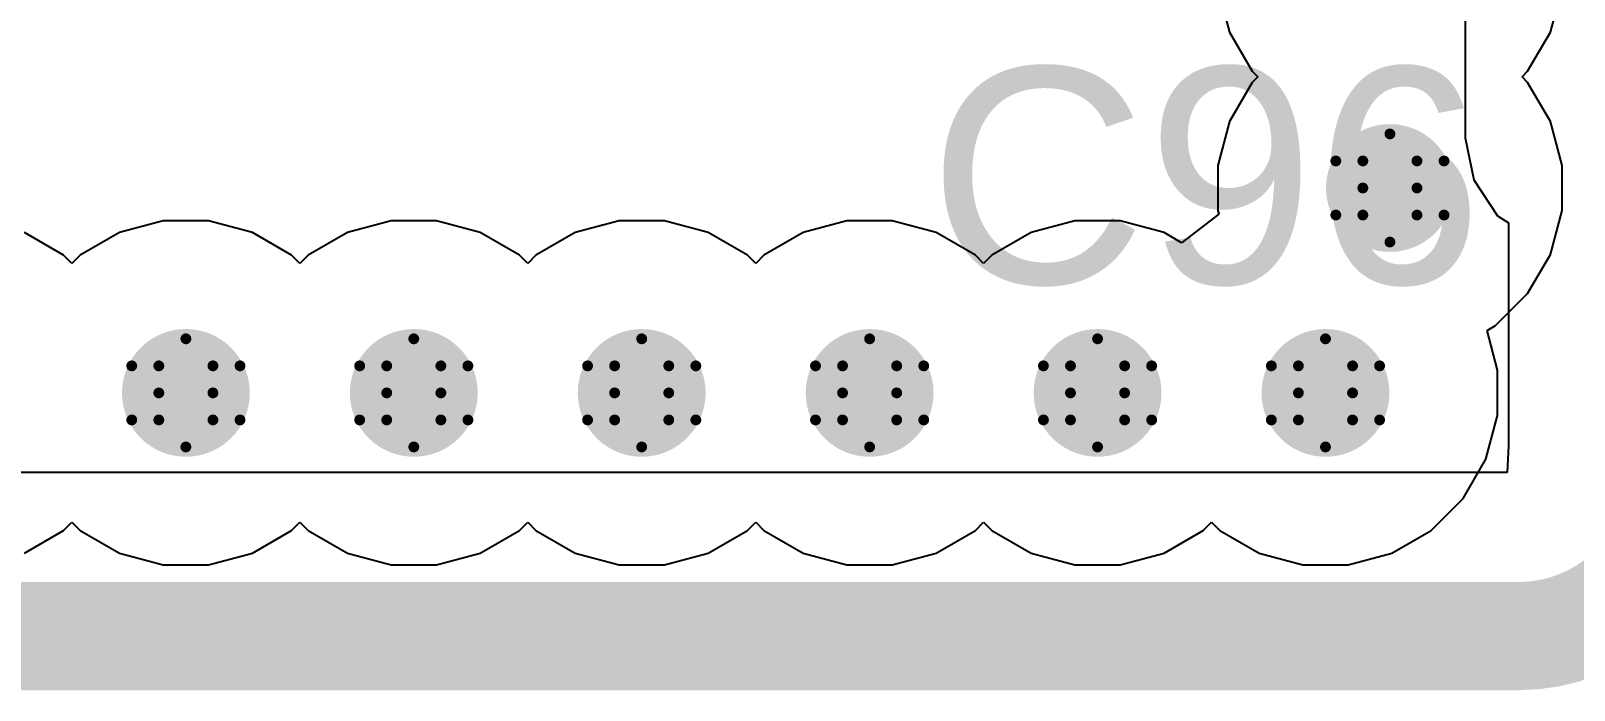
# Model space of a CAD drawing. Header units: inches. Extents: x -3 to 5437, y -3 to 5435.
# Drawn here: x 55.96 to 63.2, y 112.53 to 115.62 of the extents above; entities that cross this region are included whole.
import ezdxf

# ---------------------------------------------------------------- set-up
doc = ezdxf.new("R2010")
doc.units = ezdxf.units.IN
for name, color, linetype in [('Bottom Layer', 5, 'Continuous'), ('Drill Drawing', 1, 'Continuous'), ('GND', 16, 'Continuous'), ('PWR', 76, 'Continuous'), ('Top Layer', 1, 'Continuous'), ('Top Overlay', 2, 'Continuous'), ('Via Holes', 16, 'Continuous')]:
    doc.layers.add(name, color=color, linetype=linetype)
doc.styles.add('Arial', font='', dxfattribs={"height": 0.2})
doc.styles.get('Arial').set_extended_font_data('Arial')

msp = doc.modelspace()

# ---------------------------------------------------------------- hatches: boundary and pattern name
at = {"layer": 'Bottom Layer'}
h = msp.add_hatch(color=5, dxfattribs=at)
edge = h.paths.add_edge_path()
edge.add_arc((62.3345, 114.8842), 0.3, 0, 360)
h = msp.add_hatch(color=5, dxfattribs=at)
edge = h.paths.add_edge_path()
edge.add_arc((56.6837, 113.9217), 0.3, 0, 360)
h = msp.add_hatch(color=5, dxfattribs=at)
edge = h.paths.add_edge_path()
edge.add_arc((57.7534, 113.9217), 0.3, 0, 360)
h = msp.add_hatch(color=5, dxfattribs=at)
edge = h.paths.add_edge_path()
edge.add_arc((58.823, 113.9217), 0.3, 0, 360)
h = msp.add_hatch(color=5, dxfattribs=at)
edge = h.paths.add_edge_path()
edge.add_arc((59.8927, 113.9217), 0.3, 0, 360)
h = msp.add_hatch(color=5, dxfattribs=at)
edge = h.paths.add_edge_path()
edge.add_arc((60.9624, 113.9217), 0.3, 0, 360)
h = msp.add_hatch(color=5, dxfattribs=at)
edge = h.paths.add_edge_path()
edge.add_arc((62.0321, 113.9217), 0.3, 0, 360)
at = {"layer": 'GND'}
h = msp.add_hatch(color=16, dxfattribs=at)
edge = h.paths.add_edge_path()
edge.add_arc((62.3345, 114.8842), 0.3, 0, 360)
h = msp.add_hatch(color=16, dxfattribs=at)
edge = h.paths.add_edge_path()
edge.add_arc((56.6837, 113.9217), 0.3, 0, 360)
h = msp.add_hatch(color=16, dxfattribs=at)
edge = h.paths.add_edge_path()
edge.add_arc((57.7534, 113.9217), 0.3, 0, 360)
h = msp.add_hatch(color=16, dxfattribs=at)
edge = h.paths.add_edge_path()
edge.add_arc((58.823, 113.9217), 0.3, 0, 360)
h = msp.add_hatch(color=16, dxfattribs=at)
edge = h.paths.add_edge_path()
edge.add_arc((59.8927, 113.9217), 0.3, 0, 360)
h = msp.add_hatch(color=16, dxfattribs=at)
edge = h.paths.add_edge_path()
edge.add_arc((60.9624, 113.9217), 0.3, 0, 360)
h = msp.add_hatch(color=16, dxfattribs=at)
edge = h.paths.add_edge_path()
edge.add_arc((62.0321, 113.9217), 0.3, 0, 360)
at = {"layer": 'PWR'}
h = msp.add_hatch(color=76, dxfattribs=at)
edge = h.paths.add_edge_path()
edge.add_arc((62.3345, 114.8842), 0.3, 0, 360)
h = msp.add_hatch(color=76, dxfattribs=at)
edge = h.paths.add_edge_path()
edge.add_arc((56.6837, 113.9217), 0.3, 0, 360)
h = msp.add_hatch(color=76, dxfattribs=at)
edge = h.paths.add_edge_path()
edge.add_arc((57.7534, 113.9217), 0.3, 0, 360)
h = msp.add_hatch(color=76, dxfattribs=at)
edge = h.paths.add_edge_path()
edge.add_arc((58.823, 113.9217), 0.3, 0, 360)
h = msp.add_hatch(color=76, dxfattribs=at)
edge = h.paths.add_edge_path()
edge.add_arc((59.8927, 113.9217), 0.3, 0, 360)
h = msp.add_hatch(color=76, dxfattribs=at)
edge = h.paths.add_edge_path()
edge.add_arc((60.9624, 113.9217), 0.3, 0, 360)
h = msp.add_hatch(color=76, dxfattribs=at)
edge = h.paths.add_edge_path()
edge.add_arc((62.0321, 113.9217), 0.3, 0, 360)
at = {"layer": 'Top Layer'}
h = msp.add_hatch(color=1, dxfattribs=at)
edge = h.paths.add_edge_path()
edge.add_arc((62.3345, 114.8842), 0.3, 0, 360)
h = msp.add_hatch(color=1, dxfattribs=at)
edge = h.paths.add_edge_path()
edge.add_arc((56.6837, 113.9217), 0.3, 0, 360)
h = msp.add_hatch(color=1, dxfattribs=at)
edge = h.paths.add_edge_path()
edge.add_arc((57.7534, 113.9217), 0.3, 0, 360)
h = msp.add_hatch(color=1, dxfattribs=at)
edge = h.paths.add_edge_path()
edge.add_arc((58.823, 113.9217), 0.3, 0, 360)
h = msp.add_hatch(color=1, dxfattribs=at)
edge = h.paths.add_edge_path()
edge.add_arc((59.8927, 113.9217), 0.3, 0, 360)
h = msp.add_hatch(color=1, dxfattribs=at)
edge = h.paths.add_edge_path()
edge.add_arc((60.9624, 113.9217), 0.3, 0, 360)
h = msp.add_hatch(color=1, dxfattribs=at)
edge = h.paths.add_edge_path()
edge.add_arc((62.0321, 113.9217), 0.3, 0, 360)
at = {"layer": 'Via Holes'}
h = msp.add_hatch(color=7, dxfattribs=at)
edge = h.paths.add_edge_path()
edge.add_arc((62.3345, 114.8842), 0.15, 0, 360)
h = msp.add_hatch(color=7, dxfattribs=at)
edge = h.paths.add_edge_path()
edge.add_arc((56.6837, 113.9217), 0.15, 0, 360)
h = msp.add_hatch(color=7, dxfattribs=at)
edge = h.paths.add_edge_path()
edge.add_arc((57.7534, 113.9217), 0.15, 0, 360)
h = msp.add_hatch(color=7, dxfattribs=at)
edge = h.paths.add_edge_path()
edge.add_arc((58.823, 113.9217), 0.15, 0, 360)
h = msp.add_hatch(color=7, dxfattribs=at)
edge = h.paths.add_edge_path()
edge.add_arc((59.8927, 113.9217), 0.15, 0, 360)
h = msp.add_hatch(color=7, dxfattribs=at)
edge = h.paths.add_edge_path()
edge.add_arc((60.9624, 113.9217), 0.15, 0, 360)
h = msp.add_hatch(color=7, dxfattribs=at)
edge = h.paths.add_edge_path()
edge.add_arc((62.0321, 113.9217), 0.15, 0, 360)

# ---------------------------------------------------------------- linework, layer by layer
at = {"layer": 'Drill Drawing'}
for points in [[(62.2075, 115.0112, 0.0508, 0.0508, 0), (62.3345, 115.1382, 0.0508, 0.0508, 0)], [(62.3345, 115.1382, 0.0508, 0.0508, 0), (62.4615, 115.0112, 0.0508, 0.0508, 0)], [(62.0805, 115.0112, 0.0508, 0.0508, 0), (62.2075, 114.8842, 0.0508, 0.0508, 0)], [(62.0805, 115.0112, 0.0508, 0.0508, 0), (62.2075, 115.0112, 0.0508, 0.0508, 0)], [(62.4615, 115.0112, 0.0508, 0.0508, 0), (62.5885, 115.0112, 0.0508, 0.0508, 0)], [(62.4615, 114.8842, 0.0508, 0.0508, 0), (62.5885, 115.0112, 0.0508, 0.0508, 0)], [(62.0805, 114.7572, 0.0508, 0.0508, 0), (62.2075, 114.8842, 0.0508, 0.0508, 0)], [(62.4615, 114.8842, 0.0508, 0.0508, 0), (62.5885, 114.7572, 0.0508, 0.0508, 0)], [(62.0805, 114.7572, 0.0508, 0.0508, 0), (62.2075, 114.7572, 0.0508, 0.0508, 0)], [(62.2075, 114.7572, 0.0508, 0.0508, 0), (62.3345, 114.6302, 0.0508, 0.0508, 0)], [(62.3345, 114.6302, 0.0508, 0.0508, 0), (62.4615, 114.7572, 0.0508, 0.0508, 0)], [(62.4615, 114.7572, 0.0508, 0.0508, 0), (62.5885, 114.7572, 0.0508, 0.0508, 0)], [(56.5567, 114.0487, 0.0508, 0.0508, 0), (56.6837, 114.1757, 0.0508, 0.0508, 0)], [(56.6837, 114.1757, 0.0508, 0.0508, 0), (56.8107, 114.0487, 0.0508, 0.0508, 0)], [(57.6264, 114.0487, 0.0508, 0.0508, 0), (57.7534, 114.1757, 0.0508, 0.0508, 0)], [(57.7534, 114.1757, 0.0508, 0.0508, 0), (57.8804, 114.0487, 0.0508, 0.0508, 0)], [(58.696, 114.0487, 0.0508, 0.0508, 0), (58.823, 114.1757, 0.0508, 0.0508, 0)], [(58.823, 114.1757, 0.0508, 0.0508, 0), (58.95, 114.0487, 0.0508, 0.0508, 0)], [(59.7657, 114.0487, 0.0508, 0.0508, 0), (59.8927, 114.1757, 0.0508, 0.0508, 0)], [(59.8927, 114.1757, 0.0508, 0.0508, 0), (60.0197, 114.0487, 0.0508, 0.0508, 0)], [(60.8354, 114.0487, 0.0508, 0.0508, 0), (60.9624, 114.1757, 0.0508, 0.0508, 0)], [(60.9624, 114.1757, 0.0508, 0.0508, 0), (61.0894, 114.0487, 0.0508, 0.0508, 0)], [(61.9051, 114.0487, 0.0508, 0.0508, 0), (62.0321, 114.1757, 0.0508, 0.0508, 0)], [(62.0321, 114.1757, 0.0508, 0.0508, 0), (62.1591, 114.0487, 0.0508, 0.0508, 0)], [(56.4297, 114.0487, 0.0508, 0.0508, 0), (56.5567, 113.9217, 0.0508, 0.0508, 0)], [(56.4297, 114.0487, 0.0508, 0.0508, 0), (56.5567, 114.0487, 0.0508, 0.0508, 0)], [(56.8107, 114.0487, 0.0508, 0.0508, 0), (56.9377, 114.0487, 0.0508, 0.0508, 0)], [(56.8107, 113.9217, 0.0508, 0.0508, 0), (56.9377, 114.0487, 0.0508, 0.0508, 0)], [(57.4994, 114.0487, 0.0508, 0.0508, 0), (57.6264, 113.9217, 0.0508, 0.0508, 0)], [(57.4994, 114.0487, 0.0508, 0.0508, 0), (57.6264, 114.0487, 0.0508, 0.0508, 0)], [(57.8804, 114.0487, 0.0508, 0.0508, 0), (58.0074, 114.0487, 0.0508, 0.0508, 0)], [(57.8804, 113.9217, 0.0508, 0.0508, 0), (58.0074, 114.0487, 0.0508, 0.0508, 0)], [(58.569, 114.0487, 0.0508, 0.0508, 0), (58.696, 113.9217, 0.0508, 0.0508, 0)], [(58.569, 114.0487, 0.0508, 0.0508, 0), (58.696, 114.0487, 0.0508, 0.0508, 0)], [(58.95, 114.0487, 0.0508, 0.0508, 0), (59.077, 114.0487, 0.0508, 0.0508, 0)], [(58.95, 113.9217, 0.0508, 0.0508, 0), (59.077, 114.0487, 0.0508, 0.0508, 0)], [(59.6387, 114.0487, 0.0508, 0.0508, 0), (59.7657, 113.9217, 0.0508, 0.0508, 0)], [(59.6387, 114.0487, 0.0508, 0.0508, 0), (59.7657, 114.0487, 0.0508, 0.0508, 0)], [(60.0197, 114.0487, 0.0508, 0.0508, 0), (60.1467, 114.0487, 0.0508, 0.0508, 0)], [(60.0197, 113.9217, 0.0508, 0.0508, 0), (60.1467, 114.0487, 0.0508, 0.0508, 0)], [(60.7084, 114.0487, 0.0508, 0.0508, 0), (60.8354, 113.9217, 0.0508, 0.0508, 0)], [(60.7084, 114.0487, 0.0508, 0.0508, 0), (60.8354, 114.0487, 0.0508, 0.0508, 0)], [(61.0894, 114.0487, 0.0508, 0.0508, 0), (61.2164, 114.0487, 0.0508, 0.0508, 0)], [(61.0894, 113.9217, 0.0508, 0.0508, 0), (61.2164, 114.0487, 0.0508, 0.0508, 0)], [(61.7781, 114.0487, 0.0508, 0.0508, 0), (61.9051, 113.9217, 0.0508, 0.0508, 0)], [(61.7781, 114.0487, 0.0508, 0.0508, 0), (61.9051, 114.0487, 0.0508, 0.0508, 0)], [(62.1591, 114.0487, 0.0508, 0.0508, 0), (62.2861, 114.0487, 0.0508, 0.0508, 0)], [(62.1591, 113.9217, 0.0508, 0.0508, 0), (62.2861, 114.0487, 0.0508, 0.0508, 0)], [(56.4297, 113.7947, 0.0508, 0.0508, 0), (56.5567, 113.9217, 0.0508, 0.0508, 0)], [(56.8107, 113.9217, 0.0508, 0.0508, 0), (56.9377, 113.7947, 0.0508, 0.0508, 0)], [(57.4994, 113.7947, 0.0508, 0.0508, 0), (57.6264, 113.9217, 0.0508, 0.0508, 0)], [(57.8804, 113.9217, 0.0508, 0.0508, 0), (58.0074, 113.7947, 0.0508, 0.0508, 0)], [(58.569, 113.7947, 0.0508, 0.0508, 0), (58.696, 113.9217, 0.0508, 0.0508, 0)], [(58.95, 113.9217, 0.0508, 0.0508, 0), (59.077, 113.7947, 0.0508, 0.0508, 0)], [(59.6387, 113.7947, 0.0508, 0.0508, 0), (59.7657, 113.9217, 0.0508, 0.0508, 0)], [(60.0197, 113.9217, 0.0508, 0.0508, 0), (60.1467, 113.7947, 0.0508, 0.0508, 0)], [(60.7084, 113.7947, 0.0508, 0.0508, 0), (60.8354, 113.9217, 0.0508, 0.0508, 0)], [(61.0894, 113.9217, 0.0508, 0.0508, 0), (61.2164, 113.7947, 0.0508, 0.0508, 0)], [(61.7781, 113.7947, 0.0508, 0.0508, 0), (61.9051, 113.9217, 0.0508, 0.0508, 0)], [(62.1591, 113.9217, 0.0508, 0.0508, 0), (62.2861, 113.7947, 0.0508, 0.0508, 0)], [(56.4297, 113.7947, 0.0508, 0.0508, 0), (56.5567, 113.7947, 0.0508, 0.0508, 0)], [(56.5567, 113.7947, 0.0508, 0.0508, 0), (56.6837, 113.6677, 0.0508, 0.0508, 0)], [(56.6837, 113.6677, 0.0508, 0.0508, 0), (56.8107, 113.7947, 0.0508, 0.0508, 0)], [(56.8107, 113.7947, 0.0508, 0.0508, 0), (56.9377, 113.7947, 0.0508, 0.0508, 0)], [(57.4994, 113.7947, 0.0508, 0.0508, 0), (57.6264, 113.7947, 0.0508, 0.0508, 0)], [(57.6264, 113.7947, 0.0508, 0.0508, 0), (57.7534, 113.6677, 0.0508, 0.0508, 0)], [(57.7534, 113.6677, 0.0508, 0.0508, 0), (57.8804, 113.7947, 0.0508, 0.0508, 0)], [(57.8804, 113.7947, 0.0508, 0.0508, 0), (58.0074, 113.7947, 0.0508, 0.0508, 0)], [(58.569, 113.7947, 0.0508, 0.0508, 0), (58.696, 113.7947, 0.0508, 0.0508, 0)], [(58.696, 113.7947, 0.0508, 0.0508, 0), (58.823, 113.6677, 0.0508, 0.0508, 0)], [(58.823, 113.6677, 0.0508, 0.0508, 0), (58.95, 113.7947, 0.0508, 0.0508, 0)], [(58.95, 113.7947, 0.0508, 0.0508, 0), (59.077, 113.7947, 0.0508, 0.0508, 0)], [(59.6387, 113.7947, 0.0508, 0.0508, 0), (59.7657, 113.7947, 0.0508, 0.0508, 0)], [(59.7657, 113.7947, 0.0508, 0.0508, 0), (59.8927, 113.6677, 0.0508, 0.0508, 0)], [(59.8927, 113.6677, 0.0508, 0.0508, 0), (60.0197, 113.7947, 0.0508, 0.0508, 0)], [(60.0197, 113.7947, 0.0508, 0.0508, 0), (60.1467, 113.7947, 0.0508, 0.0508, 0)], [(60.7084, 113.7947, 0.0508, 0.0508, 0), (60.8354, 113.7947, 0.0508, 0.0508, 0)], [(60.8354, 113.7947, 0.0508, 0.0508, 0), (60.9624, 113.6677, 0.0508, 0.0508, 0)], [(60.9624, 113.6677, 0.0508, 0.0508, 0), (61.0894, 113.7947, 0.0508, 0.0508, 0)], [(61.0894, 113.7947, 0.0508, 0.0508, 0), (61.2164, 113.7947, 0.0508, 0.0508, 0)], [(61.7781, 113.7947, 0.0508, 0.0508, 0), (61.9051, 113.7947, 0.0508, 0.0508, 0)], [(61.9051, 113.7947, 0.0508, 0.0508, 0), (62.0321, 113.6677, 0.0508, 0.0508, 0)], [(62.0321, 113.6677, 0.0508, 0.0508, 0), (62.1591, 113.7947, 0.0508, 0.0508, 0)], [(62.1591, 113.7947, 0.0508, 0.0508, 0), (62.2861, 113.7947, 0.0508, 0.0508, 0)]]:
    msp.add_lwpolyline(points, format="xyseb", dxfattribs=at)
for points in [[(62.3218, 115.1382, 0.0254, 0.0254, 1), (62.3472, 115.1382, 0.0254, 0.0254, 1)], [(62.3218, 115.1382, 0.0254, 0.0254, 1), (62.3472, 115.1382, 0.0254, 0.0254, 1)], [(62.0678, 115.0112, 0.0254, 0.0254, 1), (62.0932, 115.0112, 0.0254, 0.0254, 1)], [(62.0678, 115.0112, 0.0254, 0.0254, 1), (62.0932, 115.0112, 0.0254, 0.0254, 1)], [(62.1948, 115.0112, 0.0254, 0.0254, 1), (62.2202, 115.0112, 0.0254, 0.0254, 1)], [(62.1948, 115.0112, 0.0254, 0.0254, 1), (62.2202, 115.0112, 0.0254, 0.0254, 1)], [(62.4488, 115.0112, 0.0254, 0.0254, 1), (62.4742, 115.0112, 0.0254, 0.0254, 1)], [(62.4488, 115.0112, 0.0254, 0.0254, 1), (62.4742, 115.0112, 0.0254, 0.0254, 1)], [(62.5758, 115.0112, 0.0254, 0.0254, 1), (62.6012, 115.0112, 0.0254, 0.0254, 1)], [(62.5758, 115.0112, 0.0254, 0.0254, 1), (62.6012, 115.0112, 0.0254, 0.0254, 1)], [(62.1948, 114.8842, 0.0254, 0.0254, 1), (62.2202, 114.8842, 0.0254, 0.0254, 1)], [(62.1948, 114.8842, 0.0254, 0.0254, 1), (62.2202, 114.8842, 0.0254, 0.0254, 1)], [(62.4488, 114.8842, 0.0254, 0.0254, 1), (62.4742, 114.8842, 0.0254, 0.0254, 1)], [(62.4488, 114.8842, 0.0254, 0.0254, 1), (62.4742, 114.8842, 0.0254, 0.0254, 1)], [(62.0678, 114.7572, 0.0254, 0.0254, 1), (62.0932, 114.7572, 0.0254, 0.0254, 1)], [(62.0678, 114.7572, 0.0254, 0.0254, 1), (62.0932, 114.7572, 0.0254, 0.0254, 1)], [(62.1948, 114.7572, 0.0254, 0.0254, 1), (62.2202, 114.7572, 0.0254, 0.0254, 1)], [(62.1948, 114.7572, 0.0254, 0.0254, 1), (62.2202, 114.7572, 0.0254, 0.0254, 1)], [(62.4488, 114.7572, 0.0254, 0.0254, 1), (62.4742, 114.7572, 0.0254, 0.0254, 1)], [(62.4488, 114.7572, 0.0254, 0.0254, 1), (62.4742, 114.7572, 0.0254, 0.0254, 1)], [(62.5758, 114.7572, 0.0254, 0.0254, 1), (62.6012, 114.7572, 0.0254, 0.0254, 1)], [(62.5758, 114.7572, 0.0254, 0.0254, 1), (62.6012, 114.7572, 0.0254, 0.0254, 1)], [(62.3218, 114.6302, 0.0254, 0.0254, 1), (62.3472, 114.6302, 0.0254, 0.0254, 1)], [(62.3218, 114.6302, 0.0254, 0.0254, 1), (62.3472, 114.6302, 0.0254, 0.0254, 1)], [(56.671, 114.1757, 0.0254, 0.0254, 1), (56.6964, 114.1757, 0.0254, 0.0254, 1)], [(56.671, 114.1757, 0.0254, 0.0254, 1), (56.6964, 114.1757, 0.0254, 0.0254, 1)], [(57.7407, 114.1757, 0.0254, 0.0254, 1), (57.7661, 114.1757, 0.0254, 0.0254, 1)], [(57.7407, 114.1757, 0.0254, 0.0254, 1), (57.7661, 114.1757, 0.0254, 0.0254, 1)], [(58.8103, 114.1757, 0.0254, 0.0254, 1), (58.8357, 114.1757, 0.0254, 0.0254, 1)], [(58.8103, 114.1757, 0.0254, 0.0254, 1), (58.8357, 114.1757, 0.0254, 0.0254, 1)], [(59.88, 114.1757, 0.0254, 0.0254, 1), (59.9054, 114.1757, 0.0254, 0.0254, 1)], [(59.88, 114.1757, 0.0254, 0.0254, 1), (59.9054, 114.1757, 0.0254, 0.0254, 1)], [(60.9497, 114.1757, 0.0254, 0.0254, 1), (60.9751, 114.1757, 0.0254, 0.0254, 1)], [(60.9497, 114.1757, 0.0254, 0.0254, 1), (60.9751, 114.1757, 0.0254, 0.0254, 1)], [(62.0194, 114.1757, 0.0254, 0.0254, 1), (62.0448, 114.1757, 0.0254, 0.0254, 1)], [(62.0194, 114.1757, 0.0254, 0.0254, 1), (62.0448, 114.1757, 0.0254, 0.0254, 1)], [(56.417, 114.0487, 0.0254, 0.0254, 1), (56.4424, 114.0487, 0.0254, 0.0254, 1)], [(56.417, 114.0487, 0.0254, 0.0254, 1), (56.4424, 114.0487, 0.0254, 0.0254, 1)], [(56.544, 114.0487, 0.0254, 0.0254, 1), (56.5694, 114.0487, 0.0254, 0.0254, 1)], [(56.544, 114.0487, 0.0254, 0.0254, 1), (56.5694, 114.0487, 0.0254, 0.0254, 1)], [(56.798, 114.0487, 0.0254, 0.0254, 1), (56.8234, 114.0487, 0.0254, 0.0254, 1)], [(56.798, 114.0487, 0.0254, 0.0254, 1), (56.8234, 114.0487, 0.0254, 0.0254, 1)], [(56.925, 114.0487, 0.0254, 0.0254, 1), (56.9504, 114.0487, 0.0254, 0.0254, 1)], [(56.925, 114.0487, 0.0254, 0.0254, 1), (56.9504, 114.0487, 0.0254, 0.0254, 1)], [(57.4867, 114.0487, 0.0254, 0.0254, 1), (57.5121, 114.0487, 0.0254, 0.0254, 1)], [(57.4867, 114.0487, 0.0254, 0.0254, 1), (57.5121, 114.0487, 0.0254, 0.0254, 1)], [(57.6137, 114.0487, 0.0254, 0.0254, 1), (57.6391, 114.0487, 0.0254, 0.0254, 1)], [(57.6137, 114.0487, 0.0254, 0.0254, 1), (57.6391, 114.0487, 0.0254, 0.0254, 1)], [(57.8677, 114.0487, 0.0254, 0.0254, 1), (57.8931, 114.0487, 0.0254, 0.0254, 1)], [(57.8677, 114.0487, 0.0254, 0.0254, 1), (57.8931, 114.0487, 0.0254, 0.0254, 1)], [(57.9947, 114.0487, 0.0254, 0.0254, 1), (58.0201, 114.0487, 0.0254, 0.0254, 1)], [(57.9947, 114.0487, 0.0254, 0.0254, 1), (58.0201, 114.0487, 0.0254, 0.0254, 1)], [(58.5563, 114.0487, 0.0254, 0.0254, 1), (58.5817, 114.0487, 0.0254, 0.0254, 1)], [(58.5563, 114.0487, 0.0254, 0.0254, 1), (58.5817, 114.0487, 0.0254, 0.0254, 1)], [(58.6833, 114.0487, 0.0254, 0.0254, 1), (58.7087, 114.0487, 0.0254, 0.0254, 1)], [(58.6833, 114.0487, 0.0254, 0.0254, 1), (58.7087, 114.0487, 0.0254, 0.0254, 1)], [(58.9373, 114.0487, 0.0254, 0.0254, 1), (58.9627, 114.0487, 0.0254, 0.0254, 1)], [(58.9373, 114.0487, 0.0254, 0.0254, 1), (58.9627, 114.0487, 0.0254, 0.0254, 1)], [(59.0643, 114.0487, 0.0254, 0.0254, 1), (59.0897, 114.0487, 0.0254, 0.0254, 1)], [(59.0643, 114.0487, 0.0254, 0.0254, 1), (59.0897, 114.0487, 0.0254, 0.0254, 1)], [(59.626, 114.0487, 0.0254, 0.0254, 1), (59.6514, 114.0487, 0.0254, 0.0254, 1)], [(59.626, 114.0487, 0.0254, 0.0254, 1), (59.6514, 114.0487, 0.0254, 0.0254, 1)], [(59.753, 114.0487, 0.0254, 0.0254, 1), (59.7784, 114.0487, 0.0254, 0.0254, 1)], [(59.753, 114.0487, 0.0254, 0.0254, 1), (59.7784, 114.0487, 0.0254, 0.0254, 1)], [(60.007, 114.0487, 0.0254, 0.0254, 1), (60.0324, 114.0487, 0.0254, 0.0254, 1)], [(60.007, 114.0487, 0.0254, 0.0254, 1), (60.0324, 114.0487, 0.0254, 0.0254, 1)], [(60.134, 114.0487, 0.0254, 0.0254, 1), (60.1594, 114.0487, 0.0254, 0.0254, 1)], [(60.134, 114.0487, 0.0254, 0.0254, 1), (60.1594, 114.0487, 0.0254, 0.0254, 1)], [(60.6957, 114.0487, 0.0254, 0.0254, 1), (60.7211, 114.0487, 0.0254, 0.0254, 1)], [(60.6957, 114.0487, 0.0254, 0.0254, 1), (60.7211, 114.0487, 0.0254, 0.0254, 1)], [(60.8227, 114.0487, 0.0254, 0.0254, 1), (60.8481, 114.0487, 0.0254, 0.0254, 1)], [(60.8227, 114.0487, 0.0254, 0.0254, 1), (60.8481, 114.0487, 0.0254, 0.0254, 1)], [(61.0767, 114.0487, 0.0254, 0.0254, 1), (61.1021, 114.0487, 0.0254, 0.0254, 1)], [(61.0767, 114.0487, 0.0254, 0.0254, 1), (61.1021, 114.0487, 0.0254, 0.0254, 1)], [(61.2037, 114.0487, 0.0254, 0.0254, 1), (61.2291, 114.0487, 0.0254, 0.0254, 1)], [(61.2037, 114.0487, 0.0254, 0.0254, 1), (61.2291, 114.0487, 0.0254, 0.0254, 1)], [(61.7654, 114.0487, 0.0254, 0.0254, 1), (61.7908, 114.0487, 0.0254, 0.0254, 1)], [(61.7654, 114.0487, 0.0254, 0.0254, 1), (61.7908, 114.0487, 0.0254, 0.0254, 1)], [(61.8924, 114.0487, 0.0254, 0.0254, 1), (61.9178, 114.0487, 0.0254, 0.0254, 1)], [(61.8924, 114.0487, 0.0254, 0.0254, 1), (61.9178, 114.0487, 0.0254, 0.0254, 1)], [(62.1464, 114.0487, 0.0254, 0.0254, 1), (62.1718, 114.0487, 0.0254, 0.0254, 1)], [(62.1464, 114.0487, 0.0254, 0.0254, 1), (62.1718, 114.0487, 0.0254, 0.0254, 1)], [(62.2734, 114.0487, 0.0254, 0.0254, 1), (62.2988, 114.0487, 0.0254, 0.0254, 1)], [(62.2734, 114.0487, 0.0254, 0.0254, 1), (62.2988, 114.0487, 0.0254, 0.0254, 1)], [(56.544, 113.9217, 0.0254, 0.0254, 1), (56.5694, 113.9217, 0.0254, 0.0254, 1)], [(56.544, 113.9217, 0.0254, 0.0254, 1), (56.5694, 113.9217, 0.0254, 0.0254, 1)], [(56.798, 113.9217, 0.0254, 0.0254, 1), (56.8234, 113.9217, 0.0254, 0.0254, 1)], [(56.798, 113.9217, 0.0254, 0.0254, 1), (56.8234, 113.9217, 0.0254, 0.0254, 1)], [(57.6137, 113.9217, 0.0254, 0.0254, 1), (57.6391, 113.9217, 0.0254, 0.0254, 1)], [(57.6137, 113.9217, 0.0254, 0.0254, 1), (57.6391, 113.9217, 0.0254, 0.0254, 1)], [(57.8677, 113.9217, 0.0254, 0.0254, 1), (57.8931, 113.9217, 0.0254, 0.0254, 1)], [(57.8677, 113.9217, 0.0254, 0.0254, 1), (57.8931, 113.9217, 0.0254, 0.0254, 1)], [(58.6833, 113.9217, 0.0254, 0.0254, 1), (58.7087, 113.9217, 0.0254, 0.0254, 1)], [(58.6833, 113.9217, 0.0254, 0.0254, 1), (58.7087, 113.9217, 0.0254, 0.0254, 1)], [(58.9373, 113.9217, 0.0254, 0.0254, 1), (58.9627, 113.9217, 0.0254, 0.0254, 1)], [(58.9373, 113.9217, 0.0254, 0.0254, 1), (58.9627, 113.9217, 0.0254, 0.0254, 1)], [(59.753, 113.9217, 0.0254, 0.0254, 1), (59.7784, 113.9217, 0.0254, 0.0254, 1)], [(59.753, 113.9217, 0.0254, 0.0254, 1), (59.7784, 113.9217, 0.0254, 0.0254, 1)], [(60.007, 113.9217, 0.0254, 0.0254, 1), (60.0324, 113.9217, 0.0254, 0.0254, 1)], [(60.007, 113.9217, 0.0254, 0.0254, 1), (60.0324, 113.9217, 0.0254, 0.0254, 1)], [(60.8227, 113.9217, 0.0254, 0.0254, 1), (60.8481, 113.9217, 0.0254, 0.0254, 1)], [(60.8227, 113.9217, 0.0254, 0.0254, 1), (60.8481, 113.9217, 0.0254, 0.0254, 1)], [(61.0767, 113.9217, 0.0254, 0.0254, 1), (61.1021, 113.9217, 0.0254, 0.0254, 1)], [(61.0767, 113.9217, 0.0254, 0.0254, 1), (61.1021, 113.9217, 0.0254, 0.0254, 1)], [(61.8924, 113.9217, 0.0254, 0.0254, 1), (61.9178, 113.9217, 0.0254, 0.0254, 1)], [(61.8924, 113.9217, 0.0254, 0.0254, 1), (61.9178, 113.9217, 0.0254, 0.0254, 1)], [(62.1464, 113.9217, 0.0254, 0.0254, 1), (62.1718, 113.9217, 0.0254, 0.0254, 1)], [(62.1464, 113.9217, 0.0254, 0.0254, 1), (62.1718, 113.9217, 0.0254, 0.0254, 1)], [(56.417, 113.7947, 0.0254, 0.0254, 1), (56.4424, 113.7947, 0.0254, 0.0254, 1)], [(56.417, 113.7947, 0.0254, 0.0254, 1), (56.4424, 113.7947, 0.0254, 0.0254, 1)], [(56.544, 113.7947, 0.0254, 0.0254, 1), (56.5694, 113.7947, 0.0254, 0.0254, 1)], [(56.544, 113.7947, 0.0254, 0.0254, 1), (56.5694, 113.7947, 0.0254, 0.0254, 1)], [(56.798, 113.7947, 0.0254, 0.0254, 1), (56.8234, 113.7947, 0.0254, 0.0254, 1)], [(56.798, 113.7947, 0.0254, 0.0254, 1), (56.8234, 113.7947, 0.0254, 0.0254, 1)], [(56.925, 113.7947, 0.0254, 0.0254, 1), (56.9504, 113.7947, 0.0254, 0.0254, 1)], [(56.925, 113.7947, 0.0254, 0.0254, 1), (56.9504, 113.7947, 0.0254, 0.0254, 1)], [(57.4867, 113.7947, 0.0254, 0.0254, 1), (57.5121, 113.7947, 0.0254, 0.0254, 1)], [(57.4867, 113.7947, 0.0254, 0.0254, 1), (57.5121, 113.7947, 0.0254, 0.0254, 1)], [(57.6137, 113.7947, 0.0254, 0.0254, 1), (57.6391, 113.7947, 0.0254, 0.0254, 1)], [(57.6137, 113.7947, 0.0254, 0.0254, 1), (57.6391, 113.7947, 0.0254, 0.0254, 1)], [(57.8677, 113.7947, 0.0254, 0.0254, 1), (57.8931, 113.7947, 0.0254, 0.0254, 1)], [(57.8677, 113.7947, 0.0254, 0.0254, 1), (57.8931, 113.7947, 0.0254, 0.0254, 1)], [(57.9947, 113.7947, 0.0254, 0.0254, 1), (58.0201, 113.7947, 0.0254, 0.0254, 1)], [(57.9947, 113.7947, 0.0254, 0.0254, 1), (58.0201, 113.7947, 0.0254, 0.0254, 1)], [(58.5563, 113.7947, 0.0254, 0.0254, 1), (58.5817, 113.7947, 0.0254, 0.0254, 1)], [(58.5563, 113.7947, 0.0254, 0.0254, 1), (58.5817, 113.7947, 0.0254, 0.0254, 1)], [(58.6833, 113.7947, 0.0254, 0.0254, 1), (58.7087, 113.7947, 0.0254, 0.0254, 1)], [(58.6833, 113.7947, 0.0254, 0.0254, 1), (58.7087, 113.7947, 0.0254, 0.0254, 1)], [(58.9373, 113.7947, 0.0254, 0.0254, 1), (58.9627, 113.7947, 0.0254, 0.0254, 1)], [(58.9373, 113.7947, 0.0254, 0.0254, 1), (58.9627, 113.7947, 0.0254, 0.0254, 1)], [(59.0643, 113.7947, 0.0254, 0.0254, 1), (59.0897, 113.7947, 0.0254, 0.0254, 1)], [(59.0643, 113.7947, 0.0254, 0.0254, 1), (59.0897, 113.7947, 0.0254, 0.0254, 1)], [(59.626, 113.7947, 0.0254, 0.0254, 1), (59.6514, 113.7947, 0.0254, 0.0254, 1)], [(59.626, 113.7947, 0.0254, 0.0254, 1), (59.6514, 113.7947, 0.0254, 0.0254, 1)], [(59.753, 113.7947, 0.0254, 0.0254, 1), (59.7784, 113.7947, 0.0254, 0.0254, 1)], [(59.753, 113.7947, 0.0254, 0.0254, 1), (59.7784, 113.7947, 0.0254, 0.0254, 1)], [(60.007, 113.7947, 0.0254, 0.0254, 1), (60.0324, 113.7947, 0.0254, 0.0254, 1)], [(60.007, 113.7947, 0.0254, 0.0254, 1), (60.0324, 113.7947, 0.0254, 0.0254, 1)], [(60.134, 113.7947, 0.0254, 0.0254, 1), (60.1594, 113.7947, 0.0254, 0.0254, 1)], [(60.134, 113.7947, 0.0254, 0.0254, 1), (60.1594, 113.7947, 0.0254, 0.0254, 1)], [(60.6957, 113.7947, 0.0254, 0.0254, 1), (60.7211, 113.7947, 0.0254, 0.0254, 1)], [(60.6957, 113.7947, 0.0254, 0.0254, 1), (60.7211, 113.7947, 0.0254, 0.0254, 1)], [(60.8227, 113.7947, 0.0254, 0.0254, 1), (60.8481, 113.7947, 0.0254, 0.0254, 1)], [(60.8227, 113.7947, 0.0254, 0.0254, 1), (60.8481, 113.7947, 0.0254, 0.0254, 1)], [(61.0767, 113.7947, 0.0254, 0.0254, 1), (61.1021, 113.7947, 0.0254, 0.0254, 1)], [(61.0767, 113.7947, 0.0254, 0.0254, 1), (61.1021, 113.7947, 0.0254, 0.0254, 1)], [(61.2037, 113.7947, 0.0254, 0.0254, 1), (61.2291, 113.7947, 0.0254, 0.0254, 1)], [(61.2037, 113.7947, 0.0254, 0.0254, 1), (61.2291, 113.7947, 0.0254, 0.0254, 1)], [(61.7654, 113.7947, 0.0254, 0.0254, 1), (61.7908, 113.7947, 0.0254, 0.0254, 1)], [(61.7654, 113.7947, 0.0254, 0.0254, 1), (61.7908, 113.7947, 0.0254, 0.0254, 1)], [(61.8924, 113.7947, 0.0254, 0.0254, 1), (61.9178, 113.7947, 0.0254, 0.0254, 1)], [(61.8924, 113.7947, 0.0254, 0.0254, 1), (61.9178, 113.7947, 0.0254, 0.0254, 1)], [(62.1464, 113.7947, 0.0254, 0.0254, 1), (62.1718, 113.7947, 0.0254, 0.0254, 1)], [(62.1464, 113.7947, 0.0254, 0.0254, 1), (62.1718, 113.7947, 0.0254, 0.0254, 1)], [(62.2734, 113.7947, 0.0254, 0.0254, 1), (62.2988, 113.7947, 0.0254, 0.0254, 1)], [(62.2734, 113.7947, 0.0254, 0.0254, 1), (62.2988, 113.7947, 0.0254, 0.0254, 1)], [(56.671, 113.6677, 0.0254, 0.0254, 1), (56.6964, 113.6677, 0.0254, 0.0254, 1)], [(56.671, 113.6677, 0.0254, 0.0254, 1), (56.6964, 113.6677, 0.0254, 0.0254, 1)], [(57.7407, 113.6677, 0.0254, 0.0254, 1), (57.7661, 113.6677, 0.0254, 0.0254, 1)], [(57.7407, 113.6677, 0.0254, 0.0254, 1), (57.7661, 113.6677, 0.0254, 0.0254, 1)], [(58.8103, 113.6677, 0.0254, 0.0254, 1), (58.8357, 113.6677, 0.0254, 0.0254, 1)], [(58.8103, 113.6677, 0.0254, 0.0254, 1), (58.8357, 113.6677, 0.0254, 0.0254, 1)], [(59.88, 113.6677, 0.0254, 0.0254, 1), (59.9054, 113.6677, 0.0254, 0.0254, 1)], [(59.88, 113.6677, 0.0254, 0.0254, 1), (59.9054, 113.6677, 0.0254, 0.0254, 1)], [(60.9497, 113.6677, 0.0254, 0.0254, 1), (60.9751, 113.6677, 0.0254, 0.0254, 1)], [(60.9497, 113.6677, 0.0254, 0.0254, 1), (60.9751, 113.6677, 0.0254, 0.0254, 1)], [(62.0194, 113.6677, 0.0254, 0.0254, 1), (62.0448, 113.6677, 0.0254, 0.0254, 1)], [(62.0194, 113.6677, 0.0254, 0.0254, 1), (62.0448, 113.6677, 0.0254, 0.0254, 1)]]:
    msp.add_lwpolyline(points, format="xyseb", close=True, dxfattribs=at)
at = {"layer": 'PWR'}
for p, q in [((61.5265, 115.8221), (61.5815, 115.6166)), ((63.0874, 115.6166), (63.1425, 115.8221)), ((61.5815, 115.6166), (61.6879, 115.4324)), ((62.981, 115.4324), (63.0874, 115.6166)), ((61.6879, 115.3803), (61.5815, 115.1961)), ((61.6879, 115.4324), (61.7139, 115.4063)), ((61.7139, 115.4063), (61.6879, 115.3803)), ((62.955, 115.4063), (62.981, 115.4324)), ((62.981, 115.3803), (62.955, 115.4063)), ((63.0874, 115.1961), (62.981, 115.3803)), ((61.5815, 115.1961), (61.5265, 114.9906)), ((63.1425, 114.9906), (63.0874, 115.1961)), ((61.5265, 114.9906), (61.5265, 114.7778)), ((63.1425, 114.7778), (63.1425, 114.9906)), ((56.5773, 114.7297), (56.3718, 114.6746)), ((56.7901, 114.7297), (56.5773, 114.7297)), ((56.9956, 114.6746), (56.7901, 114.7297)), ((57.647, 114.7297), (57.4415, 114.6746)), ((57.8597, 114.7297), (57.647, 114.7297)), ((58.0652, 114.6746), (57.8597, 114.7297)), ((58.7167, 114.7297), (58.5112, 114.6746)), ((58.9294, 114.7297), (58.7167, 114.7297)), ((59.1349, 114.6746), (58.9294, 114.7297)), ((59.7863, 114.7297), (59.5808, 114.6746)), ((59.9991, 114.7297), (59.7863, 114.7297)), ((60.2046, 114.6746), (59.9991, 114.7297)), ((60.856, 114.7297), (60.6505, 114.6746)), ((61.0688, 114.7297), (60.856, 114.7297)), ((61.2743, 114.6746), (61.0688, 114.7297)), ((61.531, 114.7611), (61.3565, 114.6272)), ((61.5265, 114.7778), (61.531, 114.7611)), ((63.0874, 114.5723), (63.1425, 114.7778)), ((56.1101, 114.5682), (55.9259, 114.6746)), ((56.3718, 114.6746), (56.1876, 114.5682)), ((57.1798, 114.5682), (56.9956, 114.6746)), ((57.4415, 114.6746), (57.2572, 114.5682)), ((58.2495, 114.5682), (58.0652, 114.6746)), ((58.5112, 114.6746), (58.3269, 114.5682)), ((59.3192, 114.5682), (59.1349, 114.6746)), ((59.5808, 114.6746), (59.3966, 114.5682)), ((60.3888, 114.5682), (60.2046, 114.6746)), ((60.6505, 114.6746), (60.4663, 114.5682)), ((61.3565, 114.6272), (61.2743, 114.6746)), ((56.1489, 114.5295), (56.1101, 114.5682)), ((56.1876, 114.5682), (56.1489, 114.5295)), ((57.2185, 114.5295), (57.1798, 114.5682)), ((57.2572, 114.5682), (57.2185, 114.5295)), ((58.2882, 114.5295), (58.2495, 114.5682)), ((58.3269, 114.5682), (58.2882, 114.5295)), ((59.3579, 114.5295), (59.3192, 114.5682)), ((59.3966, 114.5682), (59.3579, 114.5295)), ((60.4276, 114.5295), (60.3888, 114.5682)), ((60.4663, 114.5682), (60.4276, 114.5295)), ((62.981, 114.3881), (63.0874, 114.5723)), ((62.8306, 114.2376), (62.981, 114.3881)), ((62.7902, 114.2143), (62.8306, 114.2376)), ((62.8401, 114.0281), (62.7902, 114.2143)), ((62.8401, 113.8153), (62.8401, 114.0281)), ((62.785, 113.6098), (62.8401, 113.8153)), ((62.6786, 113.4256), (62.785, 113.6098)), ((62.5282, 113.2751), (62.6786, 113.4256)), ((56.1101, 113.2751), (56.1489, 113.3138)), ((56.1489, 113.3138), (56.1876, 113.2751)), ((57.1798, 113.2751), (57.2185, 113.3138)), ((57.2185, 113.3138), (57.2572, 113.2751)), ((58.2495, 113.2751), (58.2882, 113.3138)), ((58.2882, 113.3138), (58.3269, 113.2751)), ((59.3192, 113.2751), (59.3579, 113.3138)), ((59.3579, 113.3138), (59.3966, 113.2751)), ((60.3888, 113.2751), (60.4276, 113.3138)), ((60.4276, 113.3138), (60.4663, 113.2751)), ((61.4585, 113.2751), (61.4972, 113.3138)), ((61.4972, 113.3138), (61.5359, 113.2751)), ((55.9259, 113.1688), (56.1101, 113.2751)), ((56.1876, 113.2751), (56.3718, 113.1688)), ((56.9956, 113.1688), (57.1798, 113.2751)), ((57.2572, 113.2751), (57.4415, 113.1688)), ((58.0652, 113.1688), (58.2495, 113.2751)), ((58.3269, 113.2751), (58.5112, 113.1688)), ((59.1349, 113.1688), (59.3192, 113.2751)), ((59.3966, 113.2751), (59.5808, 113.1688)), ((60.2046, 113.1688), (60.3888, 113.2751)), ((60.4663, 113.2751), (60.6505, 113.1688)), ((61.2743, 113.1688), (61.4585, 113.2751)), ((61.5359, 113.2751), (61.7202, 113.1688)), ((62.3439, 113.1688), (62.5282, 113.2751)), ((56.3718, 113.1688), (56.5773, 113.1137)), ((56.7901, 113.1137), (56.9956, 113.1688)), ((57.4415, 113.1688), (57.647, 113.1137)), ((57.8597, 113.1137), (58.0652, 113.1688)), ((58.5112, 113.1688), (58.7167, 113.1137)), ((58.9294, 113.1137), (59.1349, 113.1688)), ((59.5808, 113.1688), (59.7863, 113.1137)), ((59.9991, 113.1137), (60.2046, 113.1688)), ((60.6505, 113.1688), (60.856, 113.1137)), ((61.0688, 113.1137), (61.2743, 113.1688)), ((61.7202, 113.1688), (61.9257, 113.1137)), ((62.1384, 113.1137), (62.3439, 113.1688)), ((56.5773, 113.1137), (56.7901, 113.1137)), ((57.647, 113.1137), (57.8597, 113.1137)), ((58.7167, 113.1137), (58.9294, 113.1137)), ((59.7863, 113.1137), (59.9991, 113.1137)), ((60.856, 113.1137), (61.0688, 113.1137)), ((61.9257, 113.1137), (62.1384, 113.1137))]:
    msp.add_line(p, q, dxfattribs=at)
at = {"layer": 'Top Layer'}
for p, q in [((62.6884, 118.0619), (62.6884, 115.1201)), ((62.6884, 115.1201), (62.7278, 114.9219)), ((62.7278, 114.9219), (62.8401, 114.7538)), ((62.8401, 114.7538), (62.8908, 114.7199)), ((62.8908, 114.7199), (62.8908, 113.6723)), ((62.8908, 113.6723), (62.8847, 113.5478)), ((62.8908, 113.6723), (62.8908, 113.6723)), ((62.8847, 113.5478), (52.7685, 113.5478))]:
    msp.add_line(p, q, dxfattribs=at)
for points in [[(63.7064, 113.5478, 0.508, 0.508, -0.414214), (62.9379, 112.7792, 0.508, 0.508, 0)], [(52.7685, 112.7792, 0.508, 0.508, 0), (62.9379, 112.7792, 0.508, 0.508, 0)]]:
    msp.add_lwpolyline(points, format="xyseb", dxfattribs=at)
msp.add_lwpolyline([(62.8109, 112.7792, 0.254, 0.254, 1), (63.0649, 112.7792, 0.254, 0.254, 1)], format="xyseb", close=True, dxfattribs=at)
msp.add_lwpolyline([(62.8109, 112.7792, 0.254, 0.254, 1), (63.0649, 112.7792, 0.254, 0.254, 1)], format="xyseb", close=True, dxfattribs=at)

# ---------------------------------------------------------------- texts
at = {"layer": 'Top Overlay', "style": 'Arial'}
msp.add_text('C96', height=1.016, dxfattribs=at).set_placement((60.1674, 114.4348))

doc.saveas('drawing.dxf')
